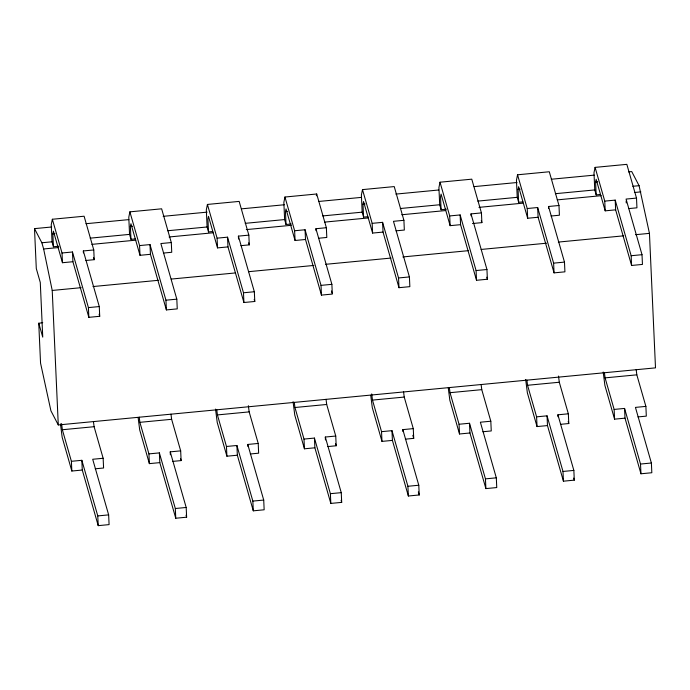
<?xml version="1.0" encoding="UTF-8"?>
<svg xmlns="http://www.w3.org/2000/svg" width="690" height="690" viewBox="0 0 690 690"><rect width="100%" height="100%" fill="white"/><g stroke="black" fill="none" stroke-linecap="round" stroke-linejoin="round"><path stroke-width="1.03" d="M85.862 260.484L94.211 259.681L93.771 249.953L84.102 216.22L52.354 219.256L51.25 224.63L52.026 241.802L53.441 246.753L58.736 246.244M53.441 246.753L52.863 233.85L53.415 231.159L62.462 262.718L72.907 261.726L88.846 317.34L99.714 316.296L99.282 306.567L83.335 250.953L93.771 249.953M163.392 253.075L171.741 252.273L171.301 242.544L161.633 208.811L129.884 211.847L128.788 217.221L129.556 234.384L130.979 239.335L135.206 238.93M130.979 239.335L130.393 226.432L130.945 223.75L140.001 255.309L150.437 254.308L166.385 309.922L177.252 308.887L176.812 299.158L160.865 243.544L171.301 242.544M240.922 245.666L249.28 244.864L248.84 235.135L239.163 201.402L207.423 204.438L206.319 209.812L207.095 226.976L208.509 231.926L212.744 231.521M318.461 238.248L326.81 237.455L326.37 227.717L316.701 193.994L284.953 197.03L283.849 202.403L284.625 219.567L286.039 224.517L291.335 224.009M286.039 224.517L285.462 211.614L286.014 208.923L295.061 240.491L305.506 239.49L321.454 295.104L332.321 294.069L331.881 284.332L315.934 228.718L326.37 227.717M316.331 195.779L316.701 193.994M395.991 230.839L404.34 230.046L403.909 220.308L394.231 186.585L362.491 189.612L361.388 194.985L362.155 212.158L363.578 217.109L367.813 216.703M363.578 217.109L363 204.206L363.544 201.514L372.6 233.073L383.036 232.082L398.984 287.696L409.851 286.652L409.412 276.923L393.464 221.309L403.909 220.308M472.486 223.534L481.879 222.629L481.439 212.9L471.77 179.167L440.022 182.203L438.918 187.577L439.694 204.749L441.108 209.7L446.404 209.191M551.06 216.022L559.409 215.22L558.978 205.491L549.3 171.758L517.552 174.794L516.456 180.168L517.224 197.331L518.647 202.282L522.873 201.877M518.647 202.282L518.061 189.379L518.613 186.697L527.669 218.256L538.105 217.255L554.053 272.869L564.92 271.834L564.48 262.105L548.533 206.491L558.978 205.491M628.59 208.613L636.948 207.811L636.508 198.082L626.839 164.349L595.091 167.385L593.986 172.759L594.763 189.923L596.177 194.873L600.412 194.468M596.177 194.873L595.599 181.97L596.151 179.288L605.199 210.847L615.635 209.846L631.583 265.46L642.45 264.425L642.011 254.688L626.072 199.074L636.508 198.082M42.728 322.61A30.809 27.203 -16 0 1 38.752 323.222L42.746 337.125L40.279 282.452L36.294 268.548L34.5 228.631L51.655 226.993M85.965 223.715L128.858 219.618M163.168 216.332L207.129 212.132M241.44 208.854L284.323 204.758M318.633 201.471L361.526 197.375M395.836 194.097L438.728 190M474.108 186.619L517 182.514M551.31 179.236L594.193 175.139M628.504 171.862L631.721 171.551L639.078 185.688L649.445 233.367L655.5 367.865L58.279 424.954L50.922 410.809L40.555 363.138L38.752 323.222M52.863 233.85L54.976 233.643M130.393 226.432L132.514 226.234M285.462 211.614L287.583 211.407M363 204.206L365.113 203.999M518.061 189.379L520.182 189.181M595.599 181.97L597.712 181.772M34.5 228.631L41.857 242.768L52.026 241.802M90.157 238.154L129.556 234.384M167.696 230.745L207.095 226.976M245.226 223.336L284.625 219.567M322.756 215.918L362.155 212.158M400.295 208.509L439.694 204.749M477.825 201.101L517.224 197.331M555.364 193.692L594.763 189.923M632.79 186.291L639.078 185.688M41.857 242.768L43.634 248.969L58.65 247.538M91.882 244.364L135.844 240.155M169.084 236.981L213.046 232.78M246.287 229.606L291.318 225.302M324.559 222.12L368.52 217.919M401.753 214.745L445.714 210.545M478.955 207.362L522.917 203.162M557.227 199.884L601.188 195.684M634.429 192.501L640.863 191.889M52.354 219.256L62.022 252.989L72.467 251.988L88.415 307.602L88.846 317.34M129.884 211.847L139.561 245.58L149.997 244.579L165.945 300.193L166.385 309.922M207.423 204.438L217.091 238.162L227.536 237.17L243.484 292.784L243.915 302.513L254.782 301.478L254.343 291.741L238.395 236.127L248.84 235.135M284.953 197.03L294.63 230.753L305.066 229.761L321.014 285.375L321.454 295.104M362.491 189.612L372.16 223.344L382.596 222.344L398.544 277.958L398.984 287.696M440.022 182.203L449.69 215.936L460.135 214.935L476.083 270.549L476.514 280.287L487.382 279.243L486.95 269.514L471.003 213.9L481.439 212.9M517.552 174.794L527.229 208.527L537.665 207.526L553.613 263.14L554.053 272.869M595.091 167.385L604.759 201.109L615.204 200.117L631.152 255.731L631.583 265.46M208.509 231.926L207.932 219.023L208.484 216.341L217.531 247.9L227.967 246.899L243.915 302.513M441.108 209.7L440.531 196.788L441.082 194.106L450.13 225.665L460.575 224.673L476.514 280.287M43.634 248.969L52.224 290.447L81.179 287.678M92.969 286.557L158.372 280.304M171.241 279.071L235.575 272.921M248.443 271.696L313.846 265.443M325.637 264.313L391.049 258.06M402.839 256.939L468.243 250.686M481.111 249.452L546.514 243.208M558.314 242.078L623.717 235.825M635.507 234.695L649.445 233.367M88.415 307.602L99.282 306.567M165.945 300.193L176.812 299.158M243.484 292.784L254.343 291.741M321.014 285.375L331.881 284.332M398.544 277.958L409.412 276.923M476.083 270.549L486.95 269.514M553.613 263.14L564.48 262.105M631.152 255.731L642.011 254.688M61.565 423.557L62.35 429.741L94.099 426.705L103.146 458.272L103.586 468.001L95.229 468.803M139.233 417.174L139.88 422.332L171.629 419.296L180.677 450.855L181.116 460.592L172.767 461.386M216.763 409.765L217.419 414.923L249.159 411.887L258.215 443.446L258.647 453.183L250.298 453.977M294.294 402.356L294.949 407.505L326.698 404.478L335.745 436.037L336.185 445.766L327.836 446.568M371.703 393.912L372.479 400.096L404.228 397.061L413.276 428.628L413.715 438.357L405.366 439.159M449.363 387.53L450.018 392.688L481.767 389.652L490.814 421.219L491.254 430.948L482.897 431.742M526.901 380.121L527.548 385.279L559.297 382.243L568.344 413.802L568.784 423.539L560.435 424.333M604.431 372.712L605.087 377.87L636.827 374.834L645.883 406.393L646.314 416.13L637.965 416.924M62.35 429.741L71.398 461.3L81.843 460.308L97.782 515.922L98.222 525.651L109.089 524.616L108.649 514.878L92.702 459.264L103.146 458.272M139.88 422.332L148.937 453.891L159.373 452.89L175.32 508.513L175.76 518.242L186.628 517.198L186.188 507.469L170.24 451.855L180.677 450.855M217.419 414.923L226.467 446.482L236.903 445.481L252.851 501.095L253.29 510.833L264.158 509.789L263.718 500.06L247.77 444.446L258.215 443.446M294.949 407.505L303.997 439.073L314.442 438.072L330.389 493.686L330.821 503.415L341.688 502.38L341.257 492.651L325.309 437.037L335.745 436.037M372.479 400.096L381.536 431.664L391.972 430.663L407.919 486.277L408.359 496.007L419.227 494.972L418.787 485.234L402.839 429.62L413.276 428.628M450.018 392.688L459.066 424.247L469.511 423.255L485.45 478.869L485.889 488.598L496.757 487.563L496.317 477.825L480.369 422.211L490.814 421.219M527.548 385.279L536.604 416.838L547.041 415.837L562.988 471.451L563.428 481.189L574.296 480.145L573.856 470.416L557.908 414.802L568.344 413.802M605.087 377.87L614.135 409.429L624.571 408.428L640.518 464.042L640.958 473.78L651.826 472.736L651.386 463.007L635.438 407.393L645.883 406.393M60.47 423.902L62.169 437.305L71.838 471.037L82.274 470.037L98.222 525.651M138.129 417.519L139.699 429.896L149.368 463.628L159.813 462.628L175.76 518.242M215.539 409.084L217.229 422.487L226.906 456.211L237.343 455.219L253.29 510.833M293.069 401.666L294.768 415.07L304.437 448.802L314.882 447.801L330.821 503.415M370.737 395.292L372.298 407.661L381.975 441.393L392.412 440.393L408.359 496.007M448.267 387.884L449.837 400.252L459.506 433.984L469.942 432.984L485.889 488.598M525.668 379.44L527.367 392.843L537.036 426.575L547.481 425.575L563.428 481.189M603.207 372.031L604.897 385.434L614.574 419.158L625.011 418.166L640.958 473.78M97.782 515.922L108.649 514.878M175.32 508.513L186.188 507.469M252.851 501.095L263.718 500.06M330.389 493.686L341.257 492.651M407.919 486.277L418.787 485.234M485.45 478.869L496.317 477.825M562.988 471.451L573.856 470.416M640.518 464.042L651.386 463.007M568.198 421.495L568.784 423.539M573.701 478.092L574.296 480.145M481.292 220.593L481.879 222.629M486.795 277.182L487.382 279.243M412.836 435.295L413.715 438.357M418.338 491.884L419.227 494.972M331.433 290.973L332.019 293.034M335.599 443.722L336.185 445.766M341.102 500.319L341.688 502.38M248.693 242.828L249.28 244.864M254.196 299.417L254.782 301.478M180.53 458.548L181.116 460.592M186.033 515.145L186.628 517.198M93.624 257.646L94.211 259.681M99.127 314.235L99.714 316.296M636.18 369.676L636.827 374.834M558.512 376.059L559.297 382.243M481.111 384.503L481.767 389.652M403.581 391.911L404.228 397.061M326.042 399.32L326.698 404.478M248.383 405.703L249.159 411.887M170.973 414.138L171.629 419.296M93.443 421.555L94.099 426.705M626.158 201.023L626.244 202.972M615.204 200.117L615.635 209.846M624.571 408.428L625.011 418.166M604.759 201.109L605.199 210.847M614.135 409.429L614.574 419.158M548.533 206.491L548.619 208.432M557.908 414.802L557.994 416.751M537.665 207.526L538.105 217.255M547.041 415.837L547.481 425.575M527.229 208.527L527.669 218.256M536.604 416.838L537.036 426.575M471.003 213.9L471.089 215.841M460.135 214.935L460.575 224.673M469.511 423.255L469.942 432.984M449.69 215.936L450.13 225.665M459.066 424.247L459.506 433.984M402.839 429.62L402.926 431.569M382.596 222.344L383.036 232.082M391.972 430.663L392.412 440.393M372.16 223.344L372.6 233.073M381.536 431.664L381.975 441.393M315.934 228.718L316.02 230.667M325.309 437.037L325.439 439.953M305.066 229.761L305.506 239.49M314.442 438.072L314.882 447.801M294.63 230.753L295.061 240.491M303.997 439.073L304.437 448.802M238.395 236.127L238.533 239.051M247.77 444.446L247.857 446.395M227.536 237.17L227.967 246.899M236.903 445.481L237.343 455.219M217.091 238.162L217.531 247.9M226.467 446.482L226.906 456.211M170.24 451.855L170.37 454.779M149.997 244.579L150.437 254.308M159.373 452.89L159.813 462.628M139.561 245.58L140.001 255.309M148.937 453.891L149.368 463.628M83.335 250.953L83.421 252.894M72.467 251.988L72.907 261.726M81.843 460.308L82.274 470.037M62.022 252.989L62.462 262.718M71.398 461.3L71.838 471.037M52.224 290.447L58.279 424.954"/></g></svg>
